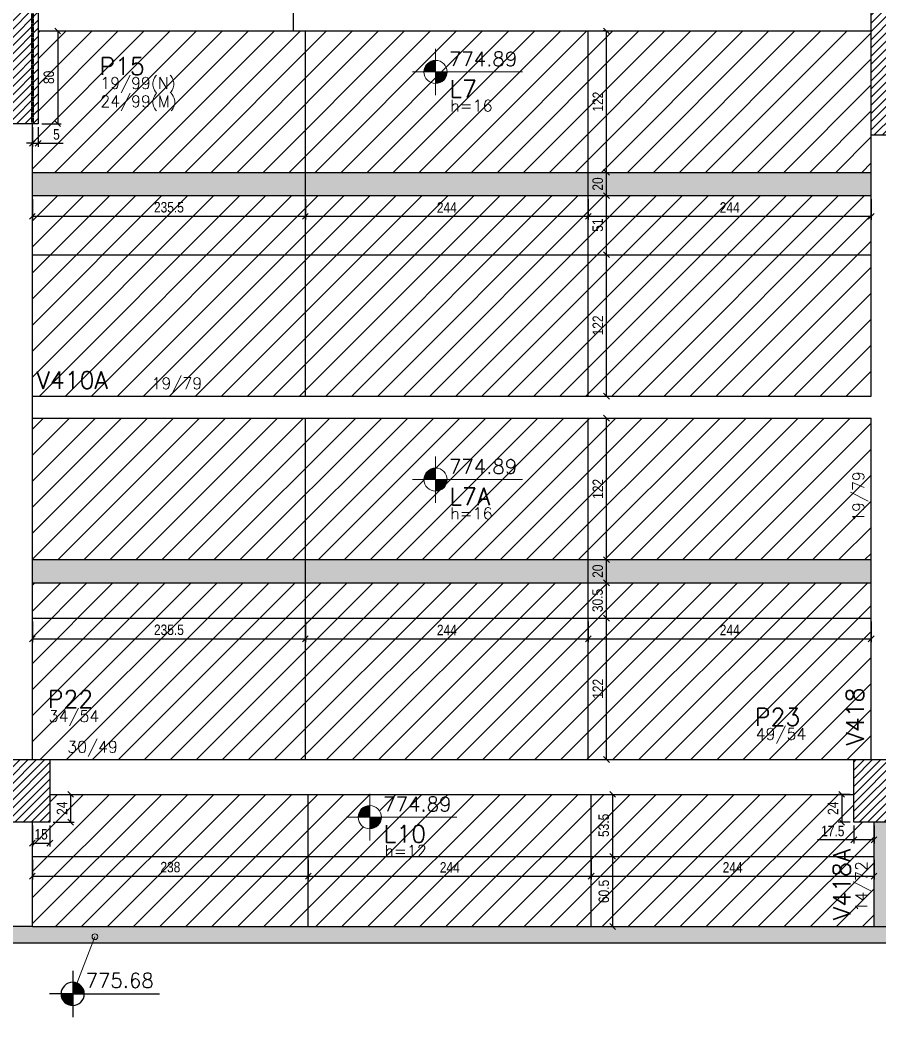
# Model space of a CAD drawing. Extents: x 8513 to 14085, y 7177 to 10799.
# Drawn here: x 9859 to 10600, y 8137 to 8997 of the extents above; entities that cross this region are included whole.
import ezdxf

# ---------------------------------------------------------------- set-up
doc = ezdxf.new("R2010")
doc.units = 0
doc.linetypes.add('FA_Tracejado_Pilar', pattern=[0.2, 0.1, -0.1])
for name, color, linetype in [('COTA', 241, 'Continuous'), ('Painéis', 200, 'Continuous'), ('Pilares', 5, 'Continuous'), ('VIGAS', 3, 'Continuous'), ('Vázio', 240, 'Continuous')]:
    doc.layers.add(name, color=color, linetype=linetype)
for name, color, linetype, lineweight in [('EST-LAJE-TEXT', 7, 'Continuous', 9), ('EST-PILAR', 7, 'Continuous', 9), ('EST-PILAR-TEXT', 7, 'Continuous', 9), ('EST-SIMB-Spot Elevations', 7, 'Continuous', 9), ('EST-VIGA', 7, 'Continuous', 30), ('EST-VIGA-TEXT', 7, 'Continuous', 9), ('Hachura', 253, 'Continuous', 9), ('REAPROVEITAMENTO', 7, 'Continuous', 9)]:
    doc.layers.add(name, color=color, linetype=linetype, lineweight=lineweight)
doc.styles.add('COTA TECNICA-50', font='techl___.ttf', dxfattribs={"height": 9})
doc.styles.add('RomanS_IV50', font='romans_IV50.ttf', dxfattribs={"height": 11.25})
doc.styles.add('RomanS_IV50_B', font='', dxfattribs={"height": 18.75})
doc.styles.add('RomanS_IV50_B_1', font='', dxfattribs={"height": 22.5})
doc.styles.get('RomanS_IV50_B').set_extended_font_data('RomanS_IV50', bold=True)
doc.styles.get('RomanS_IV50_B_1').set_extended_font_data('RomanS_IV50', bold=True)
doc.dimstyles.new('PAINEL', dxfattribs={"dimtxt": 9, "dimasz": 5, "dimexe": 3, "dimexo": 3, "dimgap": 3, "dimtad": 1, "dimdec": 1, "dimzin": 12, "dimdsep": 46, "dimtxsty": 'COTA TECNICA-50', "dimblk": 'OBLIQUE', "dimcen": 0, "dimclrd": 4, "dimclre": 4, "dimclrt": 1, "dimadec": 1, "dimazin": 3, "dimtfac": 1, "dimtdec": 1, "dimtmove": 0, "dimatfit": 3, "dimldrblk": 'OBLIQUE', "dimfxl": 1, "dimtolj": 1, "dimtzin": 12, "dimarcsym": 0})
pattern_1 = [(45, (9850.35, 9085.8404), (-3.535534, 3.535534), [])]
pattern_2 = [(45, (0, 166.471), (-11.22532, 11.22532), [])]

# ---------------------------------------------------------------- blocks, each defined once
blk = doc.blocks.new('FA_Floor_TAG_SURVEY_R01 - NIV_TIT_H_TXT1__TXT2-2303193-1º PAVIMENTO')
at = {"layer": 'EST-LAJE-TEXT'}
h = blk.add_hatch(color=256, dxfattribs=at)
edge = h.paths.add_edge_path(flags=0)
edge.add_line((-0.28, 0.405), (-0.48, 0.405))
edge.add_arc((-0.28, 0.405), 0.2, 90, 180, ccw=False)
edge.add_line((-0.28, 0.605), (-0.28, 0.405))
h = blk.add_hatch(color=256, dxfattribs=at)
edge = h.paths.add_edge_path(flags=0)
edge.add_line((-0.28, 0.405), (-0.08, 0.405))
edge.add_arc((-0.28, 0.405), 0.2, -90, 0, ccw=False)
edge.add_line((-0.28, 0.205), (-0.28, 0.405))
for p, q in [((-0.28, 0.005), (-0.28, 0.805)), ((-0.28, 0.405), (-0.68, 0.405)), ((-0.28, 0.405), (1.22, 0.405))]:
    blk.add_line(p, q, dxfattribs=at)
blk.add_circle((-0.28, 0.405), 0.2, dxfattribs=at)
blk = doc.blocks.new('Spot Elevations - Nivel_Planta-2363176-1º PAVIMENTO')
at = {"layer": 'EST-SIMB-Spot Elevations'}
h = blk.add_hatch(color=256, dxfattribs=at)
edge = h.paths.add_edge_path(flags=0)
edge.add_line((0, 0), (-0.2, 0))
edge.add_arc((0, 0), 0.2, 90, 180, ccw=False)
edge.add_line((0, 0.2), (0, 0))
h = blk.add_hatch(color=256, dxfattribs=at)
edge = h.paths.add_edge_path(flags=0)
edge.add_line((0, 0), (0.2, 0))
edge.add_arc((0, 0), 0.2, 270, 360, ccw=False)
edge.add_line((0, -0.2), (0, 0))
at = {"layer": 'EST-SIMB-Spot Elevations', "lineweight": 30}
for p, q in [((0, -0.4), (0, 0.4)), ((0, 0), (-0.4, 0)), ((0, 0), (1.5, 0))]:
    blk.add_line(p, q, dxfattribs=at)
at = {"layer": 'EST-SIMB-Spot Elevations'}
for p, q in [((0, -0.2), (0, 0.2)), ((0, -0.15), (0, 0.15))]:
    blk.add_line(p, q, dxfattribs=at)
at = {"layer": 'EST-SIMB-Spot Elevations', "lineweight": 30}
blk.add_circle((0, 0), 0.2, dxfattribs=at)
blk = doc.blocks.new('_Oblique')
at = {"color": 0, "linetype": 'ByBlock', "lineweight": -2}
blk.add_line((-0.5, -0.5), (0.5, 0.5), dxfattribs=at)
blk = doc.blocks.new('*D489')
at = {"layer": 'COTA', "color": 4, "lineweight": -2, "transparency": 16777216}
for p, q in [((9869.35, 8842.34), (9869.35, 8824.52)), ((10104.85, 8842.34), (10104.85, 8824.52)), ((9869.35, 8827.52), (10104.85, 8827.52))]:
    blk.add_line(p, q, dxfattribs=at)
at = {"layer": 'Defpoints', "color": 0, "transparency": 16777216}
for p in [(9869.35, 8845.34), (10104.85, 8845.34), (10104.85, 8827.52)]:
    blk.add_point(p, dxfattribs=at)
at = {"layer": 'COTA', "color": 4, "lineweight": -2, "transparency": 16777216, "xscale": 5, "yscale": 5, "zscale": 5, "rotation": 180}
blk.add_blockref('_Oblique', (9869.35, 8827.52), dxfattribs=at)
at = {"layer": 'COTA', "color": 4, "lineweight": -2, "transparency": 16777216, "xscale": 5, "yscale": 5, "zscale": 5}
blk.add_blockref('_Oblique', (10104.85, 8827.52), dxfattribs=at)
at = {"layer": 'COTA', "color": 1, "transparency": 16777216, "insert": (9987.1, 8835.21), "char_height": 9, "attachment_point": 5, "style": 'COTA TECNICA-50'}
blk.add_mtext('\\A1;235.5', dxfattribs=at)
blk = doc.blocks.new('*D490')
at = {"layer": 'COTA', "color": 4, "lineweight": -2, "transparency": 16777216}
for p, q in [((10104.85, 8842.34), (10104.85, 8824.52)), ((10348.85, 8842.34), (10348.85, 8824.52)), ((10104.85, 8827.52), (10348.85, 8827.52))]:
    blk.add_line(p, q, dxfattribs=at)
at = {"layer": 'Defpoints', "color": 0, "transparency": 16777216}
for p in [(10104.85, 8845.34), (10348.85, 8845.34), (10348.85, 8827.52)]:
    blk.add_point(p, dxfattribs=at)
at = {"layer": 'COTA', "color": 4, "lineweight": -2, "transparency": 16777216, "xscale": 5, "yscale": 5, "zscale": 5, "rotation": 180}
blk.add_blockref('_Oblique', (10104.85, 8827.52), dxfattribs=at)
at = {"layer": 'COTA', "color": 4, "lineweight": -2, "transparency": 16777216, "xscale": 5, "yscale": 5, "zscale": 5}
blk.add_blockref('_Oblique', (10348.85, 8827.52), dxfattribs=at)
at = {"layer": 'COTA', "color": 1, "transparency": 16777216, "insert": (10226.85, 8835.08), "char_height": 9, "attachment_point": 5, "style": 'COTA TECNICA-50'}
blk.add_mtext('\\A1;244', dxfattribs=at)
blk = doc.blocks.new('*D491')
at = {"layer": 'COTA', "color": 4, "lineweight": -2, "transparency": 16777216}
for p, q in [((10348.85, 8842.34), (10348.85, 8824.52)), ((10592.85, 8842.34), (10592.85, 8824.52)), ((10348.85, 8827.52), (10592.85, 8827.52))]:
    blk.add_line(p, q, dxfattribs=at)
at = {"layer": 'Defpoints', "color": 0, "transparency": 16777216}
for p in [(10348.85, 8845.34), (10592.85, 8845.34), (10592.85, 8827.52)]:
    blk.add_point(p, dxfattribs=at)
at = {"layer": 'COTA', "color": 4, "lineweight": -2, "transparency": 16777216, "xscale": 5, "yscale": 5, "zscale": 5, "rotation": 180}
blk.add_blockref('_Oblique', (10348.85, 8827.52), dxfattribs=at)
at = {"layer": 'COTA', "color": 4, "lineweight": -2, "transparency": 16777216, "xscale": 5, "yscale": 5, "zscale": 5}
blk.add_blockref('_Oblique', (10592.85, 8827.52), dxfattribs=at)
at = {"layer": 'COTA', "color": 1, "transparency": 16777216, "insert": (10470.85, 8835.08), "char_height": 9, "attachment_point": 5, "style": 'COTA TECNICA-50'}
blk.add_mtext('\\A1;244', dxfattribs=at)
blk = doc.blocks.new('*D492')
at = {"layer": 'COTA', "color": 4, "lineweight": -2, "transparency": 16777216}
for p, q in [((10351.85, 8794.34), (10367.6, 8794.34)), ((10364.6, 8672.34), (10364.6, 8794.34)), ((10351.85, 8672.34), (10367.6, 8672.34))]:
    blk.add_line(p, q, dxfattribs=at)
at = {"layer": 'Defpoints', "color": 0, "transparency": 16777216}
for p in [(10348.85, 8794.34), (10364.6, 8794.34), (10348.85, 8672.34)]:
    blk.add_point(p, dxfattribs=at)
at = {"layer": 'COTA', "color": 4, "lineweight": -2, "transparency": 16777216, "xscale": 5, "yscale": 5, "zscale": 5}
for p, rotation in [((10364.6, 8794.34), 90), ((10364.6, 8672.34), 270)]:
    blk.add_blockref('_Oblique', p, dxfattribs=dict(at, rotation=rotation))
at = {"layer": 'COTA', "color": 1, "transparency": 16777216, "insert": (10357.05, 8733.34), "char_height": 9, "attachment_point": 5, "rotation": 90, "style": 'COTA TECNICA-50'}
blk.add_mtext('\\A1;122', dxfattribs=at)
blk = doc.blocks.new('*D493')
at = {"layer": 'COTA', "color": 4, "lineweight": -2, "transparency": 16777216}
for p, q in [((10364.6, 8794.34), (10364.6, 8845.34)), ((10351.85, 8794.34), (10367.6, 8794.34))]:
    blk.add_line(p, q, dxfattribs=at)
at = {"layer": 'Defpoints', "color": 0, "transparency": 16777216}
for p in [(10364.6, 8845.34), (10364.6, 8845.34), (10348.85, 8794.34)]:
    blk.add_point(p, dxfattribs=at)
at = {"layer": 'COTA', "color": 4, "lineweight": -2, "transparency": 16777216, "xscale": 5, "yscale": 5, "zscale": 5}
for p, rotation in [((10364.6, 8845.34), 90), ((10364.6, 8794.34), 270)]:
    blk.add_blockref('_Oblique', p, dxfattribs=dict(at, rotation=rotation))
at = {"layer": 'COTA', "color": 1, "transparency": 16777216, "insert": (10357.01, 8819.84), "char_height": 9, "attachment_point": 5, "rotation": 90, "style": 'COTA TECNICA-50'}
blk.add_mtext('\\A1;51', dxfattribs=at)
blk = doc.blocks.new('*D494')
at = {"layer": 'COTA', "color": 4, "lineweight": -2, "transparency": 16777216}
blk.add_line((10364.6, 8845.34), (10364.6, 8865.34), dxfattribs=at)
at = {"layer": 'Defpoints', "color": 0, "transparency": 16777216}
for p in [(10364.6, 8865.34), (10364.6, 8865.34), (10364.6, 8845.34)]:
    blk.add_point(p, dxfattribs=at)
at = {"layer": 'COTA', "color": 4, "lineweight": -2, "transparency": 16777216, "xscale": 5, "yscale": 5, "zscale": 5}
for p, rotation in [((10364.6, 8865.34), 90), ((10364.6, 8845.34), 270)]:
    blk.add_blockref('_Oblique', p, dxfattribs=dict(at, rotation=rotation))
at = {"layer": 'COTA', "color": 1, "transparency": 16777216, "insert": (10357.01, 8855.34), "char_height": 9, "attachment_point": 5, "rotation": 90, "style": 'COTA TECNICA-50'}
blk.add_mtext('\\A1;20', dxfattribs=at)
blk = doc.blocks.new('*D495')
at = {"layer": 'COTA', "color": 4, "lineweight": -2, "transparency": 16777216}
for p, q in [((10364.09, 8987.34), (10361.6, 8987.34)), ((10364.6, 8865.34), (10364.6, 8987.34))]:
    blk.add_line(p, q, dxfattribs=at)
at = {"layer": 'Defpoints', "color": 0, "transparency": 16777216}
for p in [(10364.6, 8987.34), (10367.09, 8987.34), (10364.6, 8865.34)]:
    blk.add_point(p, dxfattribs=at)
at = {"layer": 'COTA', "color": 4, "lineweight": -2, "transparency": 16777216, "xscale": 5, "yscale": 5, "zscale": 5}
for p, rotation in [((10364.6, 8987.34), 90), ((10364.6, 8865.34), 270)]:
    blk.add_blockref('_Oblique', p, dxfattribs=dict(at, rotation=rotation))
at = {"layer": 'COTA', "color": 1, "transparency": 16777216, "insert": (10357.05, 8926.34), "char_height": 9, "attachment_point": 5, "rotation": 90, "style": 'COTA TECNICA-50'}
blk.add_mtext('\\A1;122', dxfattribs=at)
blk = doc.blocks.new('*D496')
at = {"layer": 'COTA', "color": 4, "lineweight": -2, "transparency": 16777216}
for p, q in [((10351.85, 8480.84), (10367.6, 8480.84)), ((10364.6, 8358.84), (10364.6, 8480.84)), ((10351.85, 8358.84), (10367.6, 8358.84))]:
    blk.add_line(p, q, dxfattribs=at)
at = {"layer": 'Defpoints', "color": 0, "transparency": 16777216}
for p in [(10348.85, 8480.84), (10364.6, 8480.84), (10348.85, 8358.84)]:
    blk.add_point(p, dxfattribs=at)
at = {"layer": 'COTA', "color": 4, "lineweight": -2, "transparency": 16777216, "xscale": 5, "yscale": 5, "zscale": 5}
for p, rotation in [((10364.6, 8480.84), 90), ((10364.6, 8358.84), 270)]:
    blk.add_blockref('_Oblique', p, dxfattribs=dict(at, rotation=rotation))
at = {"layer": 'COTA', "color": 1, "transparency": 16777216, "insert": (10357.05, 8419.84), "char_height": 9, "attachment_point": 5, "rotation": 90, "style": 'COTA TECNICA-50'}
blk.add_mtext('\\A1;122', dxfattribs=at)
blk = doc.blocks.new('*D497')
at = {"layer": 'COTA', "color": 4, "lineweight": -2, "transparency": 16777216}
for p, q in [((10351.85, 8511.34), (10367.6, 8511.34)), ((10364.6, 8480.84), (10364.6, 8511.34)), ((10351.85, 8480.84), (10367.6, 8480.84))]:
    blk.add_line(p, q, dxfattribs=at)
at = {"layer": 'Defpoints', "color": 0, "transparency": 16777216}
for p in [(10348.85, 8511.34), (10364.6, 8511.34), (10348.85, 8480.84)]:
    blk.add_point(p, dxfattribs=at)
at = {"layer": 'COTA', "color": 4, "lineweight": -2, "transparency": 16777216, "xscale": 5, "yscale": 5, "zscale": 5}
for p, rotation in [((10364.6, 8511.34), 90), ((10364.6, 8480.84), 270)]:
    blk.add_blockref('_Oblique', p, dxfattribs=dict(at, rotation=rotation))
at = {"layer": 'COTA', "color": 1, "transparency": 16777216, "insert": (10356.91, 8496.09), "char_height": 9, "attachment_point": 5, "rotation": 90, "style": 'COTA TECNICA-50'}
blk.add_mtext('\\A1;30.5', dxfattribs=at)
blk = doc.blocks.new('*D498')
at = {"layer": 'COTA', "color": 4, "lineweight": -2, "transparency": 16777216}
for p, q in [((10351.85, 8531.34), (10367.6, 8531.34)), ((10364.6, 8511.34), (10364.6, 8531.34)), ((10351.85, 8511.34), (10367.6, 8511.34))]:
    blk.add_line(p, q, dxfattribs=at)
at = {"layer": 'Defpoints', "color": 0, "transparency": 16777216}
for p in [(10348.85, 8531.34), (10364.6, 8531.34), (10348.85, 8511.34)]:
    blk.add_point(p, dxfattribs=at)
at = {"layer": 'COTA', "color": 4, "lineweight": -2, "transparency": 16777216, "xscale": 5, "yscale": 5, "zscale": 5}
for p, rotation in [((10364.6, 8531.34), 90), ((10364.6, 8511.34), 270)]:
    blk.add_blockref('_Oblique', p, dxfattribs=dict(at, rotation=rotation))
at = {"layer": 'COTA', "color": 1, "transparency": 16777216, "insert": (10357.01, 8521.34), "char_height": 9, "attachment_point": 5, "rotation": 90, "style": 'COTA TECNICA-50'}
blk.add_mtext('\\A1;20', dxfattribs=at)
blk = doc.blocks.new('*D499')
at = {"layer": 'COTA', "color": 4, "lineweight": -2, "transparency": 16777216}
for p, q in [((10351.85, 8653.34), (10367.6, 8653.34)), ((10364.6, 8531.34), (10364.6, 8653.34)), ((10351.85, 8531.34), (10367.6, 8531.34))]:
    blk.add_line(p, q, dxfattribs=at)
at = {"layer": 'Defpoints', "color": 0, "transparency": 16777216}
for p in [(10348.85, 8653.34), (10364.6, 8653.34), (10348.85, 8531.34)]:
    blk.add_point(p, dxfattribs=at)
at = {"layer": 'COTA', "color": 4, "lineweight": -2, "transparency": 16777216, "xscale": 5, "yscale": 5, "zscale": 5}
for p, rotation in [((10364.6, 8653.34), 90), ((10364.6, 8531.34), 270)]:
    blk.add_blockref('_Oblique', p, dxfattribs=dict(at, rotation=rotation))
at = {"layer": 'COTA', "color": 1, "transparency": 16777216, "insert": (10357.05, 8592.34), "char_height": 9, "attachment_point": 5, "rotation": 90, "style": 'COTA TECNICA-50'}
blk.add_mtext('\\A1;122', dxfattribs=at)
blk = doc.blocks.new('*D500')
at = {"layer": 'COTA', "color": 4, "lineweight": -2, "transparency": 16777216}
for p, q in [((9877.35, 8987.34), (9894.18, 8987.34)), ((9891.18, 8987.34), (9891.18, 8907.34)), ((9877.35, 8907.34), (9894.18, 8907.34))]:
    blk.add_line(p, q, dxfattribs=at)
at = {"layer": 'Defpoints', "color": 0, "transparency": 16777216}
for p in [(9874.35, 8987.34), (9874.35, 8907.34), (9891.18, 8907.34)]:
    blk.add_point(p, dxfattribs=at)
at = {"layer": 'COTA', "color": 4, "lineweight": -2, "transparency": 16777216, "xscale": 5, "yscale": 5, "zscale": 5}
for p, rotation in [((9891.18, 8987.34), 90), ((9891.18, 8907.34), 270)]:
    blk.add_blockref('_Oblique', p, dxfattribs=dict(at, rotation=rotation))
at = {"layer": 'COTA', "color": 1, "transparency": 16777216, "insert": (9883.57, 8947.34), "char_height": 9, "attachment_point": 5, "rotation": 90, "style": 'COTA TECNICA-50'}
blk.add_mtext('\\A1;80', dxfattribs=at)
blk = doc.blocks.new('*D501')
at = {"layer": 'COTA', "color": 4, "lineweight": -2, "transparency": 16777216}
for p, q in [((9869.35, 8904.34), (9869.35, 8887.46)), ((9874.35, 8904.34), (9874.35, 8887.46)), ((9869.35, 8890.46), (9864.35, 8890.46)), ((9869.35, 8890.46), (9874.35, 8890.46)), ((9874.35, 8890.46), (9895.84, 8890.46))]:
    blk.add_line(p, q, dxfattribs=at)
at = {"layer": 'Defpoints', "color": 0, "transparency": 16777216}
for p in [(9869.35, 8907.34), (9874.35, 8907.34), (9874.35, 8890.46)]:
    blk.add_point(p, dxfattribs=at)
at = {"layer": 'COTA', "color": 4, "lineweight": -2, "transparency": 16777216, "xscale": 5, "yscale": 5, "zscale": 5}
blk.add_blockref('_Oblique', (9869.35, 8890.46), dxfattribs=at)
at = {"layer": 'COTA', "color": 4, "lineweight": -2, "transparency": 16777216, "xscale": 5, "yscale": 5, "zscale": 5, "rotation": 180}
blk.add_blockref('_Oblique', (9874.35, 8890.46), dxfattribs=at)
at = {"layer": 'COTA', "color": 1, "transparency": 16777216, "insert": (9890.09, 8898.06), "char_height": 9, "attachment_point": 5, "style": 'COTA TECNICA-50'}
blk.add_mtext('\\A1;5', dxfattribs=at)
blk = doc.blocks.new('*D532')
at = {"layer": 'COTA', "color": 4, "lineweight": -2, "transparency": 16777216}
for p, q in [((9869.35, 8477.84), (9869.35, 8460.02)), ((10104.85, 8477.84), (10104.85, 8460.02)), ((9869.35, 8463.02), (10104.85, 8463.02))]:
    blk.add_line(p, q, dxfattribs=at)
at = {"layer": 'Defpoints', "color": 0, "transparency": 16777216}
for p in [(9869.35, 8480.84), (10104.85, 8480.84), (10104.85, 8463.02)]:
    blk.add_point(p, dxfattribs=at)
at = {"layer": 'COTA', "color": 4, "lineweight": -2, "transparency": 16777216, "xscale": 5, "yscale": 5, "zscale": 5, "rotation": 180}
blk.add_blockref('_Oblique', (9869.35, 8463.02), dxfattribs=at)
at = {"layer": 'COTA', "color": 4, "lineweight": -2, "transparency": 16777216, "xscale": 5, "yscale": 5, "zscale": 5}
blk.add_blockref('_Oblique', (10104.85, 8463.02), dxfattribs=at)
at = {"layer": 'COTA', "color": 1, "transparency": 16777216, "insert": (9987.1, 8470.71), "char_height": 9, "attachment_point": 5, "style": 'COTA TECNICA-50'}
blk.add_mtext('\\A1;235.5', dxfattribs=at)
blk = doc.blocks.new('*D533')
at = {"layer": 'COTA', "color": 4, "lineweight": -2, "transparency": 16777216}
for p, q in [((10104.85, 8477.84), (10104.85, 8460.02)), ((10348.85, 8477.84), (10348.85, 8460.02)), ((10104.85, 8463.02), (10348.85, 8463.02))]:
    blk.add_line(p, q, dxfattribs=at)
at = {"layer": 'Defpoints', "color": 0, "transparency": 16777216}
for p in [(10104.85, 8480.84), (10348.85, 8480.84), (10348.85, 8463.02)]:
    blk.add_point(p, dxfattribs=at)
at = {"layer": 'COTA', "color": 4, "lineweight": -2, "transparency": 16777216, "xscale": 5, "yscale": 5, "zscale": 5, "rotation": 180}
blk.add_blockref('_Oblique', (10104.85, 8463.02), dxfattribs=at)
at = {"layer": 'COTA', "color": 4, "lineweight": -2, "transparency": 16777216, "xscale": 5, "yscale": 5, "zscale": 5}
blk.add_blockref('_Oblique', (10348.85, 8463.02), dxfattribs=at)
at = {"layer": 'COTA', "color": 1, "transparency": 16777216, "insert": (10226.85, 8470.58), "char_height": 9, "attachment_point": 5, "style": 'COTA TECNICA-50'}
blk.add_mtext('\\A1;244', dxfattribs=at)
blk = doc.blocks.new('*D534')
at = {"layer": 'COTA', "color": 4, "lineweight": -2, "transparency": 16777216}
for p, q in [((10348.85, 8477.84), (10348.85, 8460.02)), ((10592.85, 8477.84), (10592.85, 8460.02)), ((10348.85, 8463.02), (10592.85, 8463.02))]:
    blk.add_line(p, q, dxfattribs=at)
at = {"layer": 'Defpoints', "color": 0, "transparency": 16777216}
for p in [(10348.85, 8480.84), (10592.85, 8480.84), (10592.85, 8463.02)]:
    blk.add_point(p, dxfattribs=at)
at = {"layer": 'COTA', "color": 4, "lineweight": -2, "transparency": 16777216, "xscale": 5, "yscale": 5, "zscale": 5, "rotation": 180}
blk.add_blockref('_Oblique', (10348.85, 8463.02), dxfattribs=at)
at = {"layer": 'COTA', "color": 4, "lineweight": -2, "transparency": 16777216, "xscale": 5, "yscale": 5, "zscale": 5}
blk.add_blockref('_Oblique', (10592.85, 8463.02), dxfattribs=at)
at = {"layer": 'COTA', "color": 1, "transparency": 16777216, "insert": (10470.85, 8470.58), "char_height": 9, "attachment_point": 5, "style": 'COTA TECNICA-50'}
blk.add_mtext('\\A1;244', dxfattribs=at)
blk = doc.blocks.new('*D576')
at = {"layer": 'COTA', "color": 4, "lineweight": -2, "transparency": 16777216}
for p, q in [((9869.35, 8272.34), (9869.35, 8255.28)), ((10107.35, 8272.34), (10107.35, 8255.28)), ((9869.35, 8258.28), (10107.35, 8258.28))]:
    blk.add_line(p, q, dxfattribs=at)
at = {"layer": 'Defpoints', "color": 0, "transparency": 16777216}
for p in [(9869.35, 8275.34), (10107.35, 8275.34), (10107.35, 8258.28)]:
    blk.add_point(p, dxfattribs=at)
at = {"layer": 'COTA', "color": 4, "lineweight": -2, "transparency": 16777216, "xscale": 5, "yscale": 5, "zscale": 5, "rotation": 180}
blk.add_blockref('_Oblique', (9869.35, 8258.28), dxfattribs=at)
at = {"layer": 'COTA', "color": 4, "lineweight": -2, "transparency": 16777216, "xscale": 5, "yscale": 5, "zscale": 5}
blk.add_blockref('_Oblique', (10107.35, 8258.28), dxfattribs=at)
at = {"layer": 'COTA', "color": 1, "transparency": 16777216, "insert": (9988.35, 8266), "char_height": 9, "attachment_point": 5, "style": 'COTA TECNICA-50'}
blk.add_mtext('\\A1;238', dxfattribs=at)
blk = doc.blocks.new('*D577')
at = {"layer": 'COTA', "color": 4, "lineweight": -2, "transparency": 16777216}
for p, q in [((10107.35, 8272.34), (10107.35, 8255.28)), ((10351.35, 8272.34), (10351.35, 8255.28)), ((10107.35, 8258.28), (10351.35, 8258.28))]:
    blk.add_line(p, q, dxfattribs=at)
at = {"layer": 'Defpoints', "color": 0, "transparency": 16777216}
for p in [(10107.35, 8275.34), (10351.35, 8275.34), (10351.35, 8258.28)]:
    blk.add_point(p, dxfattribs=at)
at = {"layer": 'COTA', "color": 4, "lineweight": -2, "transparency": 16777216, "xscale": 5, "yscale": 5, "zscale": 5, "rotation": 180}
blk.add_blockref('_Oblique', (10107.35, 8258.28), dxfattribs=at)
at = {"layer": 'COTA', "color": 4, "lineweight": -2, "transparency": 16777216, "xscale": 5, "yscale": 5, "zscale": 5}
blk.add_blockref('_Oblique', (10351.35, 8258.28), dxfattribs=at)
at = {"layer": 'COTA', "color": 1, "transparency": 16777216, "insert": (10229.35, 8265.85), "char_height": 9, "attachment_point": 5, "style": 'COTA TECNICA-50'}
blk.add_mtext('\\A1;244', dxfattribs=at)
blk = doc.blocks.new('*D578')
at = {"layer": 'COTA', "color": 4, "lineweight": -2, "transparency": 16777216}
for p, q in [((10351.35, 8272.34), (10351.35, 8255.28)), ((10595.35, 8272.34), (10595.35, 8255.28)), ((10351.35, 8258.28), (10595.35, 8258.28))]:
    blk.add_line(p, q, dxfattribs=at)
at = {"layer": 'Defpoints', "color": 0, "transparency": 16777216}
for p in [(10351.35, 8275.34), (10595.35, 8275.34), (10595.35, 8258.28)]:
    blk.add_point(p, dxfattribs=at)
at = {"layer": 'COTA', "color": 4, "lineweight": -2, "transparency": 16777216, "xscale": 5, "yscale": 5, "zscale": 5, "rotation": 180}
blk.add_blockref('_Oblique', (10351.35, 8258.28), dxfattribs=at)
at = {"layer": 'COTA', "color": 4, "lineweight": -2, "transparency": 16777216, "xscale": 5, "yscale": 5, "zscale": 5}
blk.add_blockref('_Oblique', (10595.35, 8258.28), dxfattribs=at)
at = {"layer": 'COTA', "color": 1, "transparency": 16777216, "insert": (10473.35, 8265.85), "char_height": 9, "attachment_point": 5, "style": 'COTA TECNICA-50'}
blk.add_mtext('\\A1;244', dxfattribs=at)
blk = doc.blocks.new('*D579')
at = {"layer": 'COTA', "color": 4, "lineweight": -2, "transparency": 16777216}
for p, q in [((10354.35, 8275.34), (10372.88, 8275.34)), ((10369.88, 8214.84), (10369.88, 8275.34)), ((10354.35, 8214.84), (10372.88, 8214.84))]:
    blk.add_line(p, q, dxfattribs=at)
at = {"layer": 'Defpoints', "color": 0, "transparency": 16777216}
for p in [(10351.35, 8275.34), (10369.88, 8275.34), (10351.35, 8214.84)]:
    blk.add_point(p, dxfattribs=at)
at = {"layer": 'COTA', "color": 4, "lineweight": -2, "transparency": 16777216, "xscale": 5, "yscale": 5, "zscale": 5}
for p, rotation in [((10369.88, 8275.34), 90), ((10369.88, 8214.84), 270)]:
    blk.add_blockref('_Oblique', p, dxfattribs=dict(at, rotation=rotation))
at = {"layer": 'COTA', "color": 1, "transparency": 16777216, "insert": (10362.28, 8245.09), "char_height": 9, "attachment_point": 5, "rotation": 90, "style": 'COTA TECNICA-50'}
blk.add_mtext('\\A1;60.5', dxfattribs=at)
blk = doc.blocks.new('*D580')
at = {"layer": 'COTA', "color": 4, "lineweight": -2, "transparency": 16777216}
for p, q in [((10354.35, 8328.84), (10372.88, 8328.84)), ((10369.88, 8275.34), (10369.88, 8328.84)), ((10354.35, 8275.34), (10372.88, 8275.34))]:
    blk.add_line(p, q, dxfattribs=at)
at = {"layer": 'Defpoints', "color": 0, "transparency": 16777216}
for p in [(10351.35, 8328.84), (10369.88, 8328.84), (10351.35, 8275.34)]:
    blk.add_point(p, dxfattribs=at)
at = {"layer": 'COTA', "color": 4, "lineweight": -2, "transparency": 16777216, "xscale": 5, "yscale": 5, "zscale": 5}
for p, rotation in [((10369.88, 8328.84), 90), ((10369.88, 8275.34), 270)]:
    blk.add_blockref('_Oblique', p, dxfattribs=dict(at, rotation=rotation))
at = {"layer": 'COTA', "color": 1, "transparency": 16777216, "insert": (10362.18, 8302.09), "char_height": 9, "attachment_point": 5, "rotation": 90, "style": 'COTA TECNICA-50'}
blk.add_mtext('\\A1;53.5', dxfattribs=at)
blk = doc.blocks.new('*D581')
at = {"layer": 'COTA', "color": 4, "lineweight": -2, "transparency": 16777216}
for p, q in [((9887.35, 8328.84), (9905.41, 8328.84)), ((9902.41, 8304.84), (9902.41, 8328.84)), ((9887.35, 8304.84), (9905.41, 8304.84))]:
    blk.add_line(p, q, dxfattribs=at)
at = {"layer": 'Defpoints', "color": 0, "transparency": 16777216}
for p in [(9884.35, 8328.84), (9902.41, 8328.84), (9884.35, 8304.84)]:
    blk.add_point(p, dxfattribs=at)
at = {"layer": 'COTA', "color": 4, "lineweight": -2, "transparency": 16777216, "xscale": 5, "yscale": 5, "zscale": 5}
for p, rotation in [((9902.41, 8328.84), 90), ((9902.41, 8304.84), 270)]:
    blk.add_blockref('_Oblique', p, dxfattribs=dict(at, rotation=rotation))
at = {"layer": 'COTA', "color": 1, "transparency": 16777216, "insert": (9894.84, 8316.84), "char_height": 9, "attachment_point": 5, "rotation": 90, "style": 'COTA TECNICA-50'}
blk.add_mtext('\\A1;24', dxfattribs=at)
blk = doc.blocks.new('*D582')
at = {"layer": 'COTA', "color": 4, "lineweight": -2, "transparency": 16777216}
for p, q in [((9869.35, 8301.84), (9869.35, 8283.75)), ((9884.35, 8301.84), (9884.35, 8283.75)), ((9869.35, 8286.75), (9884.35, 8286.75))]:
    blk.add_line(p, q, dxfattribs=at)
at = {"layer": 'Defpoints', "color": 0, "transparency": 16777216}
for p in [(9869.35, 8304.84), (9884.35, 8304.84), (9884.35, 8286.75)]:
    blk.add_point(p, dxfattribs=at)
at = {"layer": 'COTA', "color": 4, "lineweight": -2, "transparency": 16777216, "xscale": 5, "yscale": 5, "zscale": 5, "rotation": 180}
blk.add_blockref('_Oblique', (9869.35, 8286.75), dxfattribs=at)
at = {"layer": 'COTA', "color": 4, "lineweight": -2, "transparency": 16777216, "xscale": 5, "yscale": 5, "zscale": 5}
blk.add_blockref('_Oblique', (9884.35, 8286.75), dxfattribs=at)
at = {"layer": 'COTA', "color": 1, "transparency": 16777216, "insert": (9876.85, 8294.35), "char_height": 9, "attachment_point": 5, "style": 'COTA TECNICA-50'}
blk.add_mtext('\\A1;15', dxfattribs=at)
blk = doc.blocks.new('*D583')
at = {"layer": 'COTA', "color": 4, "lineweight": -2, "transparency": 16777216}
for p, q in [((10574.85, 8328.84), (10564.46, 8328.84)), ((10567.46, 8328.84), (10567.46, 8304.84)), ((10574.85, 8304.84), (10564.46, 8304.84))]:
    blk.add_line(p, q, dxfattribs=at)
at = {"layer": 'Defpoints', "color": 0, "transparency": 16777216}
for p in [(10577.85, 8328.84), (10567.46, 8304.84), (10577.85, 8304.84)]:
    blk.add_point(p, dxfattribs=at)
at = {"layer": 'COTA', "color": 4, "lineweight": -2, "transparency": 16777216, "xscale": 5, "yscale": 5, "zscale": 5}
for p, rotation in [((10567.46, 8328.84), 90), ((10567.46, 8304.84), 270)]:
    blk.add_blockref('_Oblique', p, dxfattribs=dict(at, rotation=rotation))
at = {"layer": 'COTA', "color": 1, "transparency": 16777216, "insert": (10559.9, 8316.84), "char_height": 9, "attachment_point": 5, "rotation": 90, "style": 'COTA TECNICA-50'}
blk.add_mtext('\\A1;24', dxfattribs=at)
blk = doc.blocks.new('*D584')
at = {"layer": 'COTA', "color": 4, "lineweight": -2, "transparency": 16777216}
for p, q in [((10577.85, 8301.84), (10577.85, 8286.56)), ((10595.35, 8301.84), (10595.35, 8286.56)), ((10577.85, 8289.56), (10546.61, 8289.56)), ((10595.35, 8289.56), (10577.85, 8289.56))]:
    blk.add_line(p, q, dxfattribs=at)
at = {"layer": 'Defpoints', "color": 0, "transparency": 16777216}
for p in [(10577.85, 8304.84), (10595.35, 8304.84), (10577.85, 8289.56)]:
    blk.add_point(p, dxfattribs=at)
at = {"layer": 'COTA', "color": 4, "lineweight": -2, "transparency": 16777216, "xscale": 5, "yscale": 5, "zscale": 5, "rotation": 180}
blk.add_blockref('_Oblique', (10577.85, 8289.56), dxfattribs=at)
at = {"layer": 'COTA', "color": 4, "lineweight": -2, "transparency": 16777216, "xscale": 5, "yscale": 5, "zscale": 5}
blk.add_blockref('_Oblique', (10595.35, 8289.56), dxfattribs=at)
at = {"layer": 'COTA', "color": 1, "transparency": 16777216, "insert": (10559.73, 8297.16), "char_height": 9, "attachment_point": 5, "style": 'COTA TECNICA-50'}
blk.add_mtext('\\A1;17.5', dxfattribs=at)

msp = doc.modelspace()

# ---------------------------------------------------------------- hatches: boundary and pattern name
at = {"layer": 'EST-VIGA', "true_color": 0xe1e1e1}
for points in [[(10609.35, 8214.84), (10609.35, 8304.84), (10595.35, 8304.84), (10595.35, 8214.84)], [(12437.85, 8200.84), (12437.85, 8214.84), (9770.85, 8214.84), (9770.85, 8200.84), (11755.428, 8200.84)]]:
    msp.add_hatch(color=254, dxfattribs=at).paths.add_polyline_path(points, flags=0)
at = {"layer": 'Hachura'}
h = msp.add_hatch(color=256, dxfattribs=at)
h.dxf.hatch_style = 1
h.paths.add_polyline_path([(10104.85, 8845.34), (10104.85, 8865.34), (9869.35, 8865.34), (9869.35, 8845.34)])
h.paths.add_polyline_path([(10104.85, 8865.34), (10104.85, 8845.34), (10348.85, 8845.34), (10348.85, 8865.34)])
h.paths.add_polyline_path([(10592.85, 8845.34), (10592.85, 8865.34), (10348.85, 8865.34), (10348.85, 8845.34)])
h = msp.add_hatch(color=256, dxfattribs=at)
h.dxf.hatch_style = 1
h.paths.add_polyline_path([(10104.85, 8511.34), (10104.85, 8531.34), (9869.35, 8531.34), (9869.35, 8511.34)])
h.paths.add_polyline_path([(10348.85, 8511.34), (10348.85, 8531.34), (10104.85, 8531.34), (10104.85, 8511.34)])
h.paths.add_polyline_path([(10592.85, 8511.34), (10592.85, 8531.34), (10348.85, 8531.34), (10348.85, 8511.34)])
at = {"layer": 'Pilares'}
h = msp.add_hatch(dxfattribs=at)
h.set_pattern_fill('FP_1', color=5, style=0, pattern_type=2)
h.set_pattern_definition(pattern_1)
h.paths.add_polyline_path([(9874.35, 8907.34), (9874.35, 9006.34), (9850.35, 9006.34), (9850.35, 8907.34)], flags=0)
h = msp.add_hatch(dxfattribs=at)
h.set_pattern_fill('FP_1', color=5, style=0, pattern_type=2)
h.set_pattern_definition(pattern_1)
h.paths.add_polyline_path([(10611.85, 8897.34), (10611.85, 9006.34), (10592.85, 9006.34), (10592.85, 8897.34)], flags=0)
h = msp.add_hatch(dxfattribs=at)
h.set_pattern_fill('FP_1', color=5, style=0, pattern_type=2)
h.set_pattern_definition(pattern_1)
h.paths.add_polyline_path([(9884.35, 8304.84), (9884.35, 8358.84), (9850.35, 8358.84), (9850.35, 8304.84)], flags=0)
h = msp.add_hatch(dxfattribs=at)
h.set_pattern_fill('FP_1', color=5, style=0, pattern_type=2)
h.set_pattern_definition(pattern_1)
h.paths.add_polyline_path([(10626.85, 8304.84), (10626.85, 8358.84), (10577.85, 8358.84), (10577.85, 8304.84)], flags=0)
at = {"layer": 'REAPROVEITAMENTO'}
h = msp.add_hatch(dxfattribs=at)
h.set_pattern_fill('ANSI31', color=251, scale=5, style=0)
h.set_pattern_definition(pattern_2)
h.paths.add_polyline_path([(10104.85, 8865.34), (10104.85, 8987.34), (10094.35, 8987.34), (9874.35, 8987.34), (9874.35, 8907.34), (9869.35, 8907.34), (9869.35, 8865.34)])
h.paths.add_polyline_path([(10348.85, 8865.34), (10348.85, 8987.34), (10104.85, 8987.34), (10104.85, 8865.34)])
h.paths.add_polyline_path([(10592.85, 8865.34), (10592.85, 8897.34), (10592.85, 8987.34), (10348.85, 8987.34), (10348.85, 8865.34)])
h.paths.add_polyline_path([(10592.85, 8794.34), (10592.85, 8845.34), (10348.85, 8845.34), (10348.85, 8794.34)])
h.paths.add_polyline_path([(10348.85, 8794.34), (10348.85, 8845.34), (10104.85, 8845.34), (10104.85, 8794.34)])
h.paths.add_polyline_path([(10104.85, 8794.34), (10104.85, 8845.34), (9869.35, 8845.34), (9869.35, 8794.34)])
h.paths.add_polyline_path([(10104.85, 8672.34), (10104.85, 8794.34), (9869.35, 8794.34), (9869.35, 8672.34)])
h.paths.add_polyline_path([(10104.85, 8794.34), (10104.85, 8672.34), (10348.85, 8672.34), (10348.85, 8794.34)])
h.paths.add_polyline_path([(10348.85, 8794.34), (10348.85, 8672.34), (10592.85, 8672.34), (10592.85, 8794.34)])
h = msp.add_hatch(dxfattribs=at)
h.set_pattern_fill('ANSI31', color=251, scale=5, style=0)
h.set_pattern_definition(pattern_2)
h.paths.add_polyline_path([(10592.85, 8531.34), (10592.85, 8653.34), (10348.85, 8653.34), (10348.85, 8531.34)])
h.paths.add_polyline_path([(10348.85, 8653.34), (10104.85, 8653.34), (10104.85, 8531.34), (10348.85, 8531.34)])
h.paths.add_polyline_path([(10104.85, 8531.34), (10104.85, 8653.34), (9869.35, 8653.34), (9869.35, 8531.34)])
h.paths.add_polyline_path([(9869.35, 8511.34), (9869.35, 8480.84), (10104.85, 8480.84), (10104.85, 8511.34)])
h.paths.add_polyline_path([(10104.85, 8511.34), (10104.85, 8480.84), (10348.85, 8480.84), (10348.85, 8511.34)])
h.paths.add_polyline_path([(10592.85, 8480.84), (10592.85, 8511.34), (10348.85, 8511.34), (10348.85, 8480.84)])
h.paths.add_polyline_path([(10577.85, 8358.84), (10592.85, 8358.84), (10592.85, 8480.84), (10348.85, 8480.84), (10348.85, 8358.84)])
h.paths.add_polyline_path([(10348.85, 8480.84), (10104.85, 8480.84), (10104.85, 8358.84), (10348.85, 8358.84)])
h.paths.add_polyline_path([(10104.85, 8358.84), (10104.85, 8480.84), (9869.35, 8480.84), (9869.35, 8358.84), (9884.35, 8358.84)])
h = msp.add_hatch(dxfattribs=at)
h.set_pattern_fill('ANSI31', color=251, scale=5, style=0)
h.set_pattern_definition(pattern_2)
h.paths.add_polyline_path([(9869.35, 8275.34), (9869.35, 8214.84), (10107.35, 8214.84), (10107.35, 8275.34)])
h.paths.add_polyline_path([(9884.35, 8328.84), (9884.35, 8304.84), (9869.35, 8304.84), (9869.35, 8275.34), (10107.35, 8275.34), (10107.35, 8328.84)])
h.paths.add_polyline_path([(10351.35, 8214.84), (10351.35, 8275.34), (10107.35, 8275.34), (10107.35, 8214.84)])
h.paths.add_polyline_path([(10595.35, 8214.84), (10595.35, 8275.34), (10351.35, 8275.34), (10351.35, 8214.84)])
h.paths.add_polyline_path([(10595.35, 8275.34), (10595.35, 8304.84), (10577.85, 8304.84), (10577.85, 8328.84), (10351.35, 8328.84), (10351.35, 8275.34)])
h.paths.add_polyline_path([(10150.35, 8309.138, -0.4142136), (10160.35, 8319.138), (10160.35, 8328.84), (10107.35, 8328.84), (10107.35, 8275.34), (10351.35, 8275.34), (10351.35, 8328.84), (10160.35, 8328.84), (10160.35, 8319.138, -0.4142136), (10170.35, 8309.138, -1)])

# ---------------------------------------------------------------- linework, layer by layer
at = {"layer": 'EST-PILAR', "linetype": 'FA_Tracejado_Pilar', "lineweight": 60}
msp.add_line((9869.35, 9006.34), (9869.35, 8907.34), dxfattribs=at)
at = {"layer": 'EST-SIMB-Spot Elevations'}
msp.add_line((9923.28, 8206.032), (9904.085, 8156.726), dxfattribs=at)
msp.add_circle((9923.28, 8206.032), 2.5, dxfattribs=at)
at = {"layer": 'Painéis', "ltscale": 70}
for p, q in [((10104.85, 8672.34), (10104.85, 8987.34)), ((10348.85, 8672.34), (10348.85, 8987.34)), ((9869.35, 8865.34), (10592.85, 8865.34)), ((9869.35, 8845.34), (10592.85, 8845.34)), ((9869.35, 8794.34), (10592.85, 8794.34)), ((10104.85, 8358.84), (10104.85, 8653.34)), ((10348.85, 8358.84), (10348.85, 8653.34)), ((9869.35, 8531.34), (10592.85, 8531.34)), ((9869.35, 8511.34), (10592.85, 8511.34)), ((9869.35, 8480.84), (10592.85, 8480.84)), ((10107.35, 8214.84), (10107.35, 8328.84)), ((10351.35, 8214.84), (10351.35, 8328.84)), ((9869.35, 8275.34), (10595.35, 8275.34))]:
    msp.add_line(p, q, dxfattribs=at)
at = {"layer": 'Pilares', "color": 5}
for p, q in [((9874.35, 9006.34), (9874.35, 8907.34)), ((10592.85, 8897.34), (10592.85, 9006.34)), ((9874.35, 8907.34), (9850.35, 8907.34)), ((10611.85, 8897.34), (10592.85, 8897.34)), ((9850.35, 8358.84), (9884.35, 8358.84)), ((9884.35, 8358.84), (9884.35, 8304.84)), ((10577.85, 8304.84), (10577.85, 8358.84)), ((10577.85, 8358.84), (10626.85, 8358.84)), ((9884.35, 8304.84), (9850.35, 8304.84)), ((10626.85, 8304.84), (10577.85, 8304.84))]:
    msp.add_line(p, q, dxfattribs=at)
at = {"layer": 'VIGAS', "color": 3}
for p, q in [((10094.35, 9006.34), (10094.35, 8987.34)), ((9874.35, 8987.34), (10094.35, 8987.34)), ((10094.35, 8987.34), (10592.85, 8987.34)), ((9869.35, 8358.84), (9869.35, 8907.34)), ((10592.85, 8672.34), (10592.85, 8897.34)), ((9869.35, 8672.34), (10592.85, 8672.34)), ((9869.35, 8653.34), (10592.85, 8653.34)), ((10592.85, 8358.84), (10592.85, 8653.34)), ((9884.35, 8358.84), (10577.85, 8358.84)), ((9884.35, 8328.84), (10577.85, 8328.84)), ((9869.35, 8214.84), (9869.35, 8304.84)), ((9869.35, 8214.84), (12437.85, 8214.84)), ((9770.85, 8200.84), (12437.85, 8200.84))]:
    msp.add_line(p, q, dxfattribs=at)
at = {"layer": 'Vázio'}
for p, q in [((10595.35, 8214.84), (10595.35, 8304.84)), ((9869.345, 8214.84), (9850.35, 8214.84))]:
    msp.add_line(p, q, dxfattribs=at)

# ---------------------------------------------------------------- block references
at = {"layer": 'EST-LAJE-TEXT', "xscale": 49.99999999999998, "yscale": 49.99999999999998, "zscale": 49.99999999999998}
for p in [(10231.1, 8931.715), (10231.1, 8580.066), (10174.35, 8288.888)]:
    msp.add_blockref('FA_Floor_TAG_SURVEY_R01 - NIV_TIT_H_TXT1__TXT2-2303193-1º PAVIMENTO', p, dxfattribs=at)
at = {"layer": 'EST-SIMB-Spot Elevations', "extrusion": (0, 0, -1), "xscale": 49.99999999999998, "yscale": 49.99999999999998, "zscale": 49.99999999999998, "rotation": 180}
msp.add_blockref('Spot Elevations - Nivel_Planta-2363176-1º PAVIMENTO', (-9904.085, 8156.726), dxfattribs=at)

# ---------------------------------------------------------------- texts
at = {"layer": 'EST-LAJE-TEXT', "lineweight": 50, "attachment_point": 1}
for s, insert, char_height, width, style in [('774.89', (10228.623, 8969.472), 12.5, 84.17719, 'RomanS_IV50_B'), ('L7', (10229.043, 8945.025), 15, 32.46834, 'RomanS_IV50_B_1'), ('774.89', (10228.623, 8617.823), 12.5, 84.17719, 'RomanS_IV50_B'), ('L7A', (10229.043, 8593.376), 15, 48.50209, 'RomanS_IV50_B_1'), ('774.89', (10171.873, 8326.645), 12.5, 84.17719, 'RomanS_IV50_B'), ('L10', (10172.293, 8302.198), 15, 50.50631, 'RomanS_IV50_B_1')]:
    msp.add_mtext(s, dxfattribs=dict(at, insert=insert, char_height=char_height, width=width, style=style))
at = {"layer": 'EST-LAJE-TEXT', "lineweight": 30, "char_height": 10, "width": 48.90294, "attachment_point": 1, "style": 'RomanS_IV50'}
for s, insert in [('h=16', (10229.799, 8927.892)), ('h=16', (10229.799, 8576.243)), ('h=12', (10173.049, 8285.065))]:
    msp.add_mtext(s, dxfattribs=dict(at, insert=insert))
at = {"layer": 'EST-PILAR-TEXT', "lineweight": 50, "char_height": 15, "width": 54.91559, "attachment_point": 1, "style": 'RomanS_IV50_B_1'}
for s, insert in [('P15', (9927.11, 8964.473)), ('P15', (9927.11, 8964.473)), ('P22', (9882.578, 8418.426)), ('P22', (9882.578, 8418.426)), ('P23', (10492.498, 8403.072)), ('P23', (10492.498, 8403.072))]:
    msp.add_mtext(s, dxfattribs=dict(at, insert=insert))
at = {"layer": 'EST-PILAR-TEXT', "lineweight": 30, "char_height": 10, "attachment_point": 1, "style": 'RomanS_IV50'}
for s, insert, width in [('19/99(N)', (9927.866, 8947.341), 87.38394), ('24/99(M)', (9927.866, 8931.652), 88.58647), ('34/54', (9883.333, 8401.293), 58.92403), ('34/54', (9883.333, 8401.293), 58.92403), ('49/54', (10493.254, 8385.94), 58.92403), ('49/54', (10493.254, 8385.94), 58.92403)]:
    msp.add_mtext(s, dxfattribs=dict(at, insert=insert, width=width))
at = {"layer": 'EST-SIMB-Spot Elevations', "insert": (9915.143, 8174.547), "char_height": 12.5, "width": 81.45933, "attachment_point": 1, "line_spacing_factor": 0.982397, "style": 'RomanS_IV50_B'}
msp.add_mtext('775.68', dxfattribs=at)
at = {"layer": 'EST-VIGA-TEXT', "lineweight": 50, "insert": (9872.785, 8693.67), "char_height": 15, "width": 86.18141, "attachment_point": 1, "style": 'RomanS_IV50_B_1'}
msp.add_mtext('V410A', dxfattribs=at)
at = {"layer": 'EST-VIGA-TEXT', "lineweight": 30, "char_height": 10, "width": 58.92403, "attachment_point": 1, "style": 'RomanS_IV50'}
for s, insert in [('19/79', (9972.096, 8688.345)), ('30/49', (9899.371, 8374.845))]:
    msp.add_mtext(s, dxfattribs=dict(at, insert=insert))
at = {"layer": 'EST-VIGA-TEXT', "lineweight": 30, "char_height": 10, "width": 58.92403, "attachment_point": 1, "rotation": 90, "style": 'RomanS_IV50'}
for s, insert in [('19/79', (10576.846, 8563.857)), ('14/72', (10579.346, 8227.587))]:
    msp.add_mtext(s, dxfattribs=dict(at, insert=insert))
at = {"layer": 'EST-VIGA-TEXT', "lineweight": 50, "char_height": 15, "attachment_point": 1, "rotation": 90, "style": 'RomanS_IV50_B_1'}
for s, insert, width in [('V418', (10571.395, 8370.901), 70.14766), ('V418A', (10560.02, 8220.276), 86.18141)]:
    msp.add_mtext(s, dxfattribs=dict(at, insert=insert, width=width))

# ---------------------------------------------------------------- dimensions: what is measured, and where the dimension line sits
at = {"layer": 'COTA'}
for base, p1, p2, picture, middle in [((9891.179, 8907.34), (9874.35, 8987.34), (9874.35, 8907.34), '*D500', (9883.568, 8947.34)), ((10364.604, 8794.34), (10348.85, 8672.34), (10348.85, 8794.34), '*D492', (10357.051, 8733.34)), ((10364.604, 8480.84), (10348.85, 8358.84), (10348.85, 8480.84), '*D496', (10357.051, 8419.84)), ((9902.407, 8328.84), (9884.35, 8304.84), (9884.35, 8328.84), '*D581', (9894.841, 8316.84)), ((10567.461, 8304.84), (10577.85, 8328.84), (10577.85, 8304.84), '*D583', (10559.896, 8316.84)), ((10369.878, 8275.34), (10351.35, 8214.84), (10351.35, 8275.34), '*D579', (10362.28, 8245.09))]:
    dim = msp.add_linear_dim(base=base, p1=p1, p2=p2, angle=90, dimstyle='PAINEL', dxfattribs=at)
    dim.commit()
    dim.dimension.update_dxf_attribs({"geometry": picture, "text_midpoint": middle})
for base, p1, p2, picture, middle in [((10364.604, 8987.34), (10364.604, 8865.34), (10367.094, 8987.34), '*D495', (10357.051, 8926.34)), ((10364.604, 8865.34), (10364.604, 8845.34), (10364.604, 8865.34), '*D494', (10357.012, 8855.34)), ((10364.604, 8845.34), (10348.85, 8794.34), (10364.604, 8845.34), '*D493', (10357.005, 8819.84)), ((10364.604, 8653.34), (10348.85, 8531.34), (10348.85, 8653.34), '*D499', (10357.051, 8592.34)), ((10364.604, 8531.34), (10348.85, 8511.34), (10348.85, 8531.34), '*D498', (10357.012, 8521.34)), ((10369.878, 8328.84), (10351.35, 8275.34), (10351.35, 8328.84), '*D580', (10362.181, 8302.09))]:
    dim = msp.add_linear_dim(base=base, p1=p1, p2=p2, angle=90, dimstyle='PAINEL', override={"dimtmove": 1}, dxfattribs=at)
    dim.commit()
    dim.dimension.update_dxf_attribs({"geometry": picture, "text_midpoint": middle})
for base, p1, p2, picture, middle in [((9874.35, 8890.459), (9869.35, 8907.34), (9874.35, 8907.34), '*D501', (9890.093, 8898.058)), ((10104.85, 8827.518), (9869.35, 8845.34), (10104.85, 8845.34), '*D489', (9987.1, 8835.215)), ((10104.85, 8463.018), (9869.35, 8480.84), (10104.85, 8480.84), '*D532', (9987.1, 8470.715)), ((9884.35, 8286.751), (9869.35, 8304.84), (9884.35, 8304.84), '*D582', (9876.85, 8294.349)), ((10577.85, 8289.559), (10595.35, 8304.84), (10577.85, 8304.84), '*D584', (10559.732, 8297.157)), ((10107.35, 8258.285), (9869.35, 8275.34), (10107.35, 8275.34), '*D576', (9988.35, 8266.002))]:
    dim = msp.add_linear_dim(base=base, p1=p1, p2=p2, dimstyle='PAINEL', dxfattribs=at)
    dim.commit()
    dim.dimension.update_dxf_attribs({"geometry": picture, "text_midpoint": middle})
for base, p1, p2, picture, middle in [((10348.85, 8827.518), (10104.85, 8845.34), (10348.85, 8845.34), '*D490', (10226.85, 8835.083)), ((10592.85, 8827.518), (10348.85, 8845.34), (10592.85, 8845.34), '*D491', (10470.85, 8835.083)), ((10348.85, 8463.018), (10104.85, 8480.84), (10348.85, 8480.84), '*D533', (10226.85, 8470.583)), ((10592.85, 8463.018), (10348.85, 8480.84), (10592.85, 8480.84), '*D534', (10470.85, 8470.583)), ((10351.35, 8258.285), (10107.35, 8275.34), (10351.35, 8275.34), '*D577', (10229.35, 8265.851)), ((10595.35, 8258.285), (10351.35, 8275.34), (10595.35, 8275.34), '*D578', (10473.35, 8265.851))]:
    dim = msp.add_linear_dim(base=base, p1=p1, p2=p2, dimstyle='PAINEL', override={"dimtmove": 1}, dxfattribs=at)
    dim.commit()
    dim.dimension.update_dxf_attribs({"geometry": picture, "text_midpoint": middle})
dim = msp.add_linear_dim(base=(10364.604, 8511.34), p1=(10348.85, 8480.84), p2=(10348.85, 8511.34), angle=90, dimstyle='PAINEL', override={"dimtmove": 1}, dxfattribs=at)
dim.commit()
dim.dimension.update_dxf_attribs({"geometry": '*D497', "text_midpoint": (10364.604, 8496.09), "dimtype": 160})

doc.saveas('drawing.dxf')
